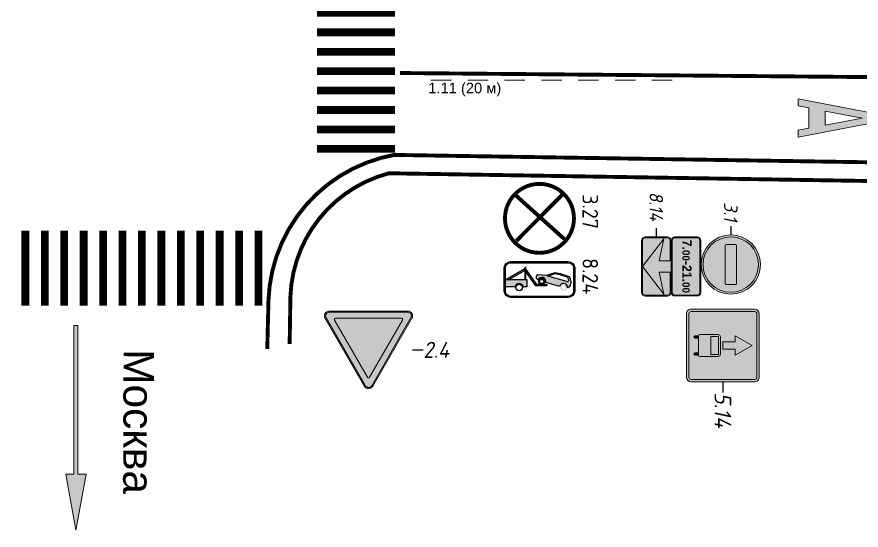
# Model space of a CAD drawing. Header units: millimetres. Extents: x 1734 to 2050, y 1482 to 1843.
# Drawn here: x 1839.92 to 1870.88, y 1804.98 to 1823.8 of the extents above; entities that cross this region are included whole.
import ezdxf
from ezdxf.enums import TextEntityAlignment as Align

# ---------------------------------------------------------------- set-up
doc = ezdxf.new("R2010")
doc.units = ezdxf.units.MM
doc.linetypes.add('1.3', pattern=[17.848385, 5.910826, -0.0001, 11.937459])
doc.linetypes.add('JIS_02_0.7', pattern=[1.35, 0.75, -0.6])
for name, color, linetype, lineweight in [('знаки', 7, 'Continuous', 0), ('Описание', 7, 'Continuous', 15), ('разметка', 251, 'Continuous', 15)]:
    doc.layers.add(name, color=color, linetype=linetype, lineweight=lineweight)
doc.layers.add('КПЧ', color=9, linetype='Continuous')
doc.layers.add('Разметки', color=7, linetype='Continuous')
doc.styles.add('ROMAND', font='ROMAND.SHX', dxfattribs={"height": 2})
doc.styles.add('SASH', font='simplex8.shx', dxfattribs={"width": 0.9, "oblique": 12})
doc.styles.get("Standard").update_dxf_attribs({"font": 'arial.ttf'})
doc.styles.add('Знаки', font='arialbd.ttf')

# ---------------------------------------------------------------- blocks, each defined once
blk = doc.blocks.new('1-23-1')
at = {"layer": 'разметка'}
h = blk.add_hatch(color=0, dxfattribs=at)
h.paths.add_polyline_path([(-0.4499999999999886, 0), (-0.6999999999999886, 0), (-0.125, 3), (0.125, 3), (0.6999999999999886, 0), (0.4499999999999886, 0), (0.3733333333333348, 0.3999999999999773), (-0.3733333333333348, 0.3999999999999773)])
h.paths.add_polyline_path([(0.2583333333333258, 1), (0, 2.347826086956502), (-0.2583333333333258, 1)], flags=16)
at = {"layer": 'разметка', "color": 0, "lineweight": 0, "flags": 128}
for points in [[(-0.4499999999999886, 0), (-0.6999999999999886, 0), (-0.125, 3), (0.125, 3), (0.6999999999999886, 0), (0.4499999999999886, 0), (0.3733333333333348, 0.3999999999999773), (-0.3733333333333348, 0.3999999999999773)], [(0.2583333333333258, 1), (0, 2.347826086956502), (-0.2583333333333258, 1)]]:
    blk.add_lwpolyline(points, close=True, dxfattribs=at)
blk = doc.blocks.new('1-18-')
at = {"layer": 'разметка'}
blk.add_hatch(color=0, dxfattribs=at).paths.add_polyline_path([(-0.07499999999998863, 5.449999999999989), (-0.07499999999998863, 0), (0.07499999999998863, 0), (0.07499999999998863, 5.449999999999989), (0.375, 5.449999999999989), (0, 7.5), (-0.375, 5.449999999999989)])
at = {"layer": 'разметка', "color": 0, "lineweight": 0, "flags": 128}
blk.add_lwpolyline([(-0.07499999999998863, 5.449999999999989), (-0.07499999999998863, 0), (0.07499999999998863, 0), (0.07499999999998863, 5.449999999999989), (0.375, 5.449999999999989), (0, 7.5), (-0.375, 5.449999999999989)], close=True, dxfattribs=at)
blk = doc.blocks.new('tr')
at = {"layer": 'знаки', "true_color": 0xffffff}
h = blk.add_hatch(color=7, dxfattribs=at)
edge = h.paths.add_edge_path()
edge.add_arc((0, 3.621229744349193), 0.24, 29.99999999999783, 150.0000000000022)
edge.add_line((-0.2078460969082698, 3.741229744349198), (-2.159999999999854, 0.3600000000005821))
edge.add_arc((-1.952153903091926, 0.2399999999999523), 0.2399999999999387, 149.9999999999866, 269.9999999999933)
edge.add_line((-1.952153903092039, 0), (1.952153903091812, 0))
edge.add_arc((1.952153903091926, 0.2400000000000091), 0.2399999999999716, 269.9999999999931, 389.9999999999998)
edge.add_line((2.160000000000196, 0.3599999999999), (0.2078460969082696, 3.741229744349142))
edge = h.paths.add_edge_path(flags=16)
edge.add_arc((-2.273736754432321e-13, 3.621229744349193), 0.1800000000000062, 30.00000000000125, 149.9999999999988)
edge.add_line((-0.1558845726813161, 3.711229744349225), (-2.108038475772787, 0.3300000000005521))
edge.add_arc((-1.952153903091585, 0.2400000000002365), 0.1800000000001635, 149.9999999999088, 269.9999999998931)
edge.add_line((-1.952153903092039, 0.06000000000005912), (1.952153903091812, 0.05999999999994543))
edge.add_arc((1.952153903092039, 0.2399999999999523), 0.1800000000000091, 269.9999999999864, 390.0000000000301)
edge.add_line((2.108038475773128, 0.3300000000000409), (0.1558845726810885, 3.711229744349225))
at = {"layer": 'знаки'}
h = blk.add_hatch(color=1, dxfattribs=at)
edge = h.paths.add_edge_path()
edge.add_arc((-2.273736754432321e-13, 3.621229744349193), 0.1800000000000062, 30.00000000000125, 149.9999999999988)
edge.add_line((-0.1558845726813161, 3.711229744349225), (-2.108038475772787, 0.3300000000005521))
edge.add_arc((-1.952153903091585, 0.2400000000002365), 0.1800000000001635, 149.9999999999088, 269.9999999998931)
edge.add_line((-1.952153903092039, 0.06000000000005912), (1.952153903091812, 0.05999999999994543))
edge.add_arc((1.952153903092039, 0.2399999999999523), 0.1800000000000091, 269.9999999999864, 390.0000000000301)
edge.add_line((2.108038475773128, 0.3300000000000409), (0.1558845726810885, 3.711229744349225))
edge = h.paths.add_edge_path(flags=16)
edge.add_line((-0.05196152422718114, 3.291229744349152), (-1.692346281956588, 0.4499999999999318))
edge.add_arc((-1.640384757729407, 0.4199999999999591), 0.05999999999998847, 150.0000000000085, 270.0000000000064)
edge.add_line((-1.640384757729407, 0.3599999999999), (1.640384757729521, 0.3599999999999))
edge.add_arc((1.640384757729521, 0.4199999999999591), 0.05999999999998751, 269.9999999999919, 389.9999999999932)
edge.add_line((1.692346281956588, 0.4499999999999318), (0.05196152422706746, 3.291229744349152))
edge.add_arc((0, 3.26122974434918), 0.06000000000000022, 29.9999999999982, 150.0000000000018)
at = {"layer": 'знаки', "true_color": 0xffffff}
h = blk.add_hatch(color=7, dxfattribs=at)
edge = h.paths.add_edge_path()
edge.add_line((-0.05196152422718114, 3.291229744349152), (-1.692346281956588, 0.4499999999999318))
edge.add_arc((-1.640384757729407, 0.4199999999999591), 0.05999999999998847, 150.0000000000085, 270.0000000000064)
edge.add_line((-1.640384757729407, 0.3599999999999), (1.640384757729521, 0.3599999999999))
edge.add_arc((1.640384757729521, 0.4199999999999591), 0.05999999999998751, 269.9999999999919, 389.9999999999932)
edge.add_line((1.692346281956588, 0.4499999999999318), (0.05196152422706746, 3.291229744349152))
edge.add_arc((0, 3.26122974434918), 0.06000000000000022, 29.9999999999982, 150.0000000000018)
at = {"layer": 'Defpoints'}
blk.add_lwpolyline([(2.192115777974209, 1.930614872174544), (2.718782444640738, 1.930614872174544)], dxfattribs=at)
at = {"layer": 'знаки'}
blk.add_lwpolyline([(0.2078460969082698, 3.741229744349198, 0.5773502691896512), (-0.2078460969082698, 3.741229744349198), (-2.159999999999854, 0.3600000000005821), (-2.160000000000082, 0.3599999999999, 0.5773502691896649), (-1.952153903092039, 0), (1.952153903091926, 0, 0.5773502691896649), (2.160000000000196, 0.3599999999999), (0.2078460969082698, 3.741229744349198)], format="xyb", dxfattribs=at)
at = {"layer": 'знаки', "color": 7, "true_color": 0xffffff}
blk.add_lwpolyline([(0.1558845726810887, 3.711229744349225, 0.5773502691896113), (-0.1558845726813161, 3.711229744349225), (-2.108038475772787, 0.3300000000005525, 0.5773502691895339), (-1.952153903092039, 0.06000000000005912), (1.952153903091926, 0.05999999999994543, 0.5773502691898801), (2.108038475773128, 0.3300000000000409)], format="xyb", close=True, dxfattribs=at)
at = {"layer": 'знаки', "color": 1}
blk.add_lwpolyline([(-0.05196152422718114, 3.291229744349152), (-1.692346281956475, 0.4499999999999318, 0.5773502691896129), (-1.640384757729407, 0.3599999999999), (1.640384757729521, 0.3599999999999, 0.5773502691896317), (1.692346281956588, 0.4499999999999318), (0.05196152422706746, 3.291229744349152, 0.5773502691896462)], format="xyb", close=True, dxfattribs=at)
blk = doc.blocks.new('*U15')
at = {"layer": 'знаки', "xscale": -1, "rotation": 180}
blk.add_blockref('tr', (0, 3.861229744349316), dxfattribs=at)
at = {"layer": 'знаки', "color": 0, "lineweight": 30, "style": 'SASH', "oblique": 12, "width": 0.9}
blk.add_text('2.4', height=0.8, dxfattribs=at).set_placement((2.718782444640851, 1.930614872174772), align=Align.MIDDLE_LEFT)
blk = doc.blocks.new('*U44')
at = {"color": 0, "linetype": 'ByBlock', "lineweight": 15, "const_width": 0.3999999999999999}
for points in [[(-13.12797234806729, 1.377077350180702), (-12.72577517414911, 5.211308867368707)], [(-12.13342898836522, 1.272753308500346), (-11.73123181444705, 5.10698482568835)], [(-11.13888562866315, 1.16842926681999), (-10.73668845474498, 5.002660784007995)], [(-10.14434226896109, 1.064105225139634), (-9.742145095042913, 4.898336742327638)], [(-9.149798909259019, 0.9597811834592775), (-8.747601735340846, 4.794012700647282)], [(-8.155255549556951, 0.8554571417789212), (-7.753058375638778, 4.689688658966926)], [(-7.160712189854884, 0.751133100098565), (-6.758515015936711, 4.58536461728657)], [(-6.166168830152817, 0.6468090584182087), (-5.763971656234643, 4.481040575606213)], [(-5.17162547045075, 0.5424850167378525), (-4.769428296532577, 4.376716533925857)], [(-4.177082110748683, 0.4381609750574962), (-3.774884936830509, 4.272392492245501)], [(-3.182538751046615, 0.33383693337714), (-2.780341577128441, 4.168068450565144)], [(-2.187995391344548, 0.2295128916967837), (-1.785798217426374, 4.063744408884788)], [(-1.193452031642481, 0.1251888500164275), (-0.7912548577243073, 3.959420367204432)], [(-0.1989086719404135, 0.02086480833607124), (0.2032885019777599, 3.855096325524076)]]:
    blk.add_lwpolyline(points, dxfattribs=at)
blk = doc.blocks.new('*U45')
at = {"color": 0, "linetype": 'ByBlock', "lineweight": 15, "const_width": 0.3999999999999999}
for points in [[(1.794373516902344, 17.10614578687553), (5.772546955710607, 16.68884962015406)], [(1.690049475221975, 16.11160242717347), (5.668222914030238, 15.69430626045199)], [(1.585725433541606, 15.1170590674714), (5.563898872349869, 14.69976290074992)], [(1.481401391861237, 14.12251570776933), (5.4595748306695, 13.70521954104786)], [(1.377077350180868, 13.12797234806727), (5.355250788989132, 12.71067618134579)], [(1.2727533085005, 12.1334289883652), (5.250926747308763, 11.71613282164373)], [(1.168429266820131, 11.13888562866314), (5.146602705628395, 10.72158946194166)], [(1.064105225139762, 10.14434226896107), (5.042278663948025, 9.727046102239596)], [(0.959781183459393, 9.149798909259006), (4.937954622267656, 8.73250274253753)], [(0.8554571417790242, 8.155255549556939), (4.833630580587288, 7.737959382835464)], [(0.7511331000986554, 7.160712189854873), (4.729306538906918, 6.743416023133398)], [(0.6468090584182866, 6.166168830152808), (4.62498249722655, 5.748872663431333)], [(0.5424850167379178, 5.171625470450742), (4.520658455546181, 4.754329303729267)], [(0.438160975057549, 4.177082110748676), (4.416334413865813, 3.759785944027201)], [(0.3338369333771802, 3.182538751046611), (4.312010372185443, 2.765242584325136)], [(0.2295128916968114, 2.187995391344545), (4.207686330505075, 1.77069922462307)], [(0.1251888500164426, 1.193452031642479), (4.103362288824706, 0.7761558649210039)], [(0.02086480833607376, 0.1989086719404132), (3.999038247144337, -0.218387494781062)]]:
    blk.add_lwpolyline(points, dxfattribs=at)
blk = doc.blocks.new('*U49')
at = {"layer": 'знаки', "true_color": 0xffffff}
h = blk.add_hatch(color=7, dxfattribs=at)
edge = h.paths.add_edge_path()
edge.add_arc((0, 1.750000000000057), 1.75, 0, 360)
edge = h.paths.add_edge_path(flags=17)
edge.add_arc((0, 1.750000000000057), 1.637096774193548, 0, 360)
at = {"layer": 'знаки'}
h = blk.add_hatch(color=1, dxfattribs=at)
edge = h.paths.add_edge_path()
edge.add_arc((0, 1.750000000000057), 1.637096774193548, 0, 360)
edge = h.paths.add_edge_path(flags=16)
edge.add_arc((1.129032258064488, 1.467741935483868), 0.05645161290319911, 270.000000000025, 359.999999999975, ccw=False)
edge.add_line((1.129032258064512, 1.411290322580669), (-1.129032258064626, 1.411290322580669))
edge.add_arc((-1.129032258064626, 1.467741935483843), 0.05645161290317446, 180, 270, ccw=False)
edge.add_line((-1.185483870967801, 1.467741935483843), (-1.185483870967801, 2.032258064516213))
edge.add_arc((-1.129032258064602, 2.032258064516189), 0.05645161290319911, 90.00000000002512, 179.9999999999752, ccw=False)
edge.add_line((-1.129032258064626, 2.088709677419388), (1.129032258064512, 2.088709677419502))
edge.add_arc((1.129032258064539, 2.032258064516354), 0.05645161290314782, -2.7000623958883807e-11, 90.000000000027, ccw=False)
edge.add_line((1.185483870967687, 2.032258064516327), (1.185483870967687, 1.467741935483843))
at = {"layer": 'знаки', "true_color": 0xffffff}
h = blk.add_hatch(color=7, dxfattribs=at)
edge = h.paths.add_edge_path()
edge.add_arc((1.129032258064488, 1.467741935483868), 0.05645161290319911, 270.000000000025, 359.999999999975, ccw=False)
edge.add_line((1.129032258064512, 1.411290322580669), (-1.129032258064626, 1.411290322580669))
edge.add_arc((-1.129032258064626, 1.467741935483843), 0.05645161290317446, 180, 270, ccw=False)
edge.add_line((-1.185483870967801, 1.467741935483843), (-1.185483870967801, 2.032258064516213))
edge.add_arc((-1.129032258064602, 2.032258064516189), 0.05645161290319911, 90.00000000002512, 179.9999999999752, ccw=False)
edge.add_line((-1.129032258064626, 2.088709677419388), (1.129032258064512, 2.088709677419502))
edge.add_arc((1.129032258064539, 2.032258064516354), 0.05645161290314782, -2.7000623958883807e-11, 90.000000000027, ccw=False)
edge.add_line((1.185483870967687, 2.032258064516327), (1.185483870967687, 1.467741935483843))
at = {"layer": 'Defpoints'}
blk.add_lwpolyline([(-2.265912170991982, 1.750000000000057), (-1.765912170991982, 1.750000000000057)], dxfattribs=at)
at = {"layer": 'знаки', "color": 7, "true_color": 0xffffff}
blk.add_lwpolyline([(1.185483870967687, 1.467741935483843, -0.4142135623728397), (1.129032258064512, 1.411290322580669), (-1.129032258064626, 1.411290322580669, -0.414213562373095), (-1.185483870967801, 1.467741935483843), (-1.185483870967801, 2.032258064516213, -0.4142135623728397), (-1.129032258064626, 2.088709677419388), (1.129032258064512, 2.088709677419502, -0.4142135623733726), (1.185483870967687, 2.032258064516327), (1.185483870967687, 1.467741935483843)], format="xyb", dxfattribs=at)
at = {"layer": 'знаки'}
blk.add_circle((0, 1.750000000000057), 1.75, dxfattribs=at)
at = {"layer": 'знаки', "color": 7, "true_color": 0xffffff}
blk.add_circle((0, 1.750000000000057), 1.637096774193548, dxfattribs=at)
at = {"layer": 'знаки', "color": 0, "lineweight": 30, "style": 'SASH', "oblique": 12, "width": 0.9}
blk.add_text('3.1', height=0.8, dxfattribs=at).set_placement((-3.67650299850667, 1.750000000000058), align=Align.MIDDLE_LEFT)
blk = doc.blocks.new('*U50')
at = {"layer": 'знаки'}
h = blk.add_hatch(color=256, dxfattribs=at)
edge = h.paths.add_edge_path()
edge.add_arc((-1.531250000000058, 1.531249999999958), 0.2187499999999989, 89.99999999999972, 180.000000000004)
edge.add_line((-1.750000000000057, 1.531249999999943), (-1.750000000000057, 0.2187499999999574))
edge.add_arc((-1.531250000000053, 0.2187499999999538), 0.2187500000000036, 179.9999999999991, 269.9999999999991)
edge.add_line((-1.531250000000057, -4.973799150320701e-14), (1.531249999999943, 0))
edge.add_arc((1.531249999999942, 0.2187500000000016), 0.2187500000000016, 270.0000000000004, 359.9999999999996)
edge.add_line((1.749999999999943, 0.21875), (1.75, 1.53125))
edge.add_arc((1.531249999999995, 1.531250000000009), 0.2187500000000053, 359.9999999999977, 449.9999999999986)
edge.add_line((1.53125, 1.750000000000014), (-1.531250000000057, 1.749999999999957))
edge = h.paths.add_edge_path(flags=16)
edge.add_line((0.3281249999999432, 1.039062499999929), (1.640624999999943, 1.312499999999943))
edge.add_line((1.640624999999943, 1.312499999999943), (0, 0.0546875))
edge.add_line((0, 0.0546875), (-1.640625000000057, 1.312499999999943))
edge.add_line((-1.640625000000057, 1.312499999999943), (-0.3281250000000568, 1.039062499999929))
edge.add_line((-0.3281250000000568, 1.039062499999929), (-0.3281250000000568, 1.695312499999957))
edge.add_line((-0.3281250000000568, 1.695312499999957), (-1.531250000000057, 1.695312499999957))
edge.add_arc((-1.53125000000005, 1.53124999999995), 0.1640625000000071, 90.00000000000249, 180.0000000000025)
edge.add_line((-1.695312500000057, 1.531249999999943), (-1.6953125, 0.2187499999999574))
edge.add_arc((-1.531250000000023, 0.2187499999999275), 0.1640624999999771, 179.9999999999896, 269.9999999999882)
edge.add_line((-1.531250000000057, 0.05468749999995026), (1.531249999999943, 0.0546875))
edge.add_arc((1.531249999999941, 0.2187500000000021), 0.1640625000000021, 270.0000000000007, 359.9999999999993)
edge.add_line((1.695312499999943, 0.21875), (1.695312499999943, 1.53125))
edge.add_arc((1.531249999999962, 1.531250000000034), 0.1640624999999807, 359.9999999999883, 449.9999999999869)
edge.add_line((1.53125, 1.695312500000014), (0.3281249999999432, 1.695312499999957))
edge.add_line((0.3281249999999432, 1.695312499999957), (0.3281249999999432, 1.039062499999929))
at = {"layer": 'знаки', "true_color": 0xffffff}
h = blk.add_hatch(color=7, dxfattribs=at)
edge = h.paths.add_edge_path()
edge.add_line((0.3281249999999432, 1.039062499999929), (1.640624999999943, 1.312499999999943))
edge.add_line((1.640624999999943, 1.312499999999943), (0, 0.0546875))
edge.add_line((0, 0.0546875), (-1.640625000000057, 1.312499999999943))
edge.add_line((-1.640625000000057, 1.312499999999943), (-0.3281250000000568, 1.039062499999929))
edge.add_line((-0.3281250000000568, 1.039062499999929), (-0.3281250000000568, 1.695312499999957))
edge.add_line((-0.3281250000000568, 1.695312499999957), (-1.531250000000057, 1.695312499999957))
edge.add_arc((-1.53125000000005, 1.53124999999995), 0.1640625000000071, 90.00000000000249, 180.0000000000025)
edge.add_line((-1.695312500000057, 1.531249999999943), (-1.6953125, 0.2187499999999574))
edge.add_arc((-1.531250000000023, 0.2187499999999275), 0.1640624999999771, 179.9999999999896, 269.9999999999882)
edge.add_line((-1.531250000000057, 0.05468749999995026), (1.531249999999943, 0.0546875))
edge.add_arc((1.531249999999941, 0.2187500000000021), 0.1640625000000021, 270.0000000000007, 359.9999999999993)
edge.add_line((1.695312499999943, 0.21875), (1.695312499999943, 1.53125))
edge.add_arc((1.531249999999962, 1.531250000000034), 0.1640624999999807, 359.9999999999883, 449.9999999999869)
edge.add_line((1.53125, 1.695312500000014), (0.3281249999999432, 1.695312499999957))
edge.add_line((0.3281249999999432, 1.695312499999957), (0.3281249999999432, 1.039062499999929))
at = {"layer": 'Defpoints'}
blk.add_lwpolyline([(-2.264221629327103, 0.8750000000000289), (-1.764221629327103, 0.8750000000000289)], dxfattribs=at)
at = {"layer": 'знаки'}
blk.add_lwpolyline([(-1.531250000000057, 1.749999999999957, 0.4142135623731172), (-1.750000000000057, 1.531249999999943), (-1.750000000000057, 0.2187499999999574, 0.414213562373095), (-1.531250000000057, -4.973799150320701e-14), (1.531249999999943, 0, 0.4142135623730909), (1.749999999999943, 0.21875), (1.75, 1.53125, 0.4142135623731), (1.53125, 1.750000000000014), (-1.531250000000057, 1.749999999999957)], format="xyb", dxfattribs=at)
blk.add_lwpolyline([(0.3281249999999432, 1.039062499999929), (1.640624999999943, 1.312499999999943), (0, 0.0546875), (-1.640625000000057, 1.312499999999943), (-0.3281250000000568, 1.039062499999929), (-0.3281250000000568, 1.695312499999957), (-1.531250000000057, 1.695312499999957, 0.4142135623730951), (-1.695312500000057, 1.531249999999943), (-1.6953125, 0.2187499999999574, 0.4142135623730876), (-1.531250000000057, 0.05468749999995026), (1.531249999999943, 0.0546875, 0.4142135623730876), (1.695312499999943, 0.21875), (1.695312499999943, 1.53125, 0.4142135623730876), (1.53125, 1.695312500000014), (0.3281249999999432, 1.695312499999957)], format="xyb", close=True, dxfattribs=at)
at = {"layer": 'знаки', "color": 0, "lineweight": 30, "style": 'SASH', "oblique": 12, "width": 0.9}
blk.add_text('8.14', height=0.8, dxfattribs=at).set_placement((-4.41337941134276, 0.8750000000000284), align=Align.MIDDLE_LEFT)
blk = doc.blocks.new('*U53')
at = {"layer": 'знаки'}
h = blk.add_hatch(color=256, dxfattribs=at)
edge = h.paths.add_edge_path()
edge.add_arc((-1.531250000000008, 1.531249999999994), 0.2187499999999918, 89.99999999999785, 180.0000000000021)
edge.add_line((-1.75, 1.531249999999986), (-1.749999999999943, 0.2187499999999858))
edge.add_arc((-1.531249999999936, 0.2187499999999787), 0.2187500000000071, 179.9999999999982, 269.9999999999981)
edge.add_line((-1.531249999999943, -2.842170943040401e-14), (1.531249999999943, 2.842170943040401e-14))
edge.add_arc((1.53124999999997, 0.2187500000000584), 0.21875000000003, 269.999999999993, 359.9999999999922)
edge.add_line((1.75, 0.2187500000000284), (1.75, 1.531250000000028))
edge.add_arc((1.531249999999966, 1.531250000000009), 0.2187500000000338, 5.117966847428504e-12, 90.00000000000607)
edge.add_line((1.531249999999943, 1.750000000000043), (-1.53125, 1.749999999999986))
edge = h.paths.add_edge_path(flags=16)
edge.add_arc((-1.531249999999998, 1.531249999999984), 0.164062500000002, 90.00000000000071, 179.9999999999993)
edge.add_line((-1.6953125, 1.531249999999986), (-1.6953125, 0.2187499999999858))
edge.add_arc((-1.531249999999962, 0.2187500000000092), 0.1640625000000375, 180.0000000000082, 270.0000000000067)
edge.add_line((-1.531249999999943, 0.05468749999997158), (1.531249999999943, 0.05468750000002842))
edge.add_arc((1.531249999999941, 0.2187500000000305), 0.1640625000000021, 270.0000000000007, 359.9999999999993)
edge.add_line((1.695312499999943, 0.2187500000000284), (1.6953125, 1.531250000000028))
edge.add_arc((1.531249999999962, 1.531250000000005), 0.1640625000000375, 8.14221998454474e-12, 90.00000000000675)
edge.add_line((1.531249999999943, 1.695312500000043), (-1.53125, 1.695312499999986))
at = {"layer": 'знаки', "true_color": 0xffffff}
h = blk.add_hatch(color=7, dxfattribs=at)
edge = h.paths.add_edge_path()
edge.add_arc((-1.531249999999998, 1.531249999999984), 0.164062500000002, 90.00000000000071, 179.9999999999993)
edge.add_line((-1.6953125, 1.531249999999986), (-1.6953125, 0.2187499999999858))
edge.add_arc((-1.531249999999962, 0.2187500000000092), 0.1640625000000375, 180.0000000000082, 270.0000000000067)
edge.add_line((-1.531249999999943, 0.05468749999997158), (1.531249999999943, 0.05468750000002842))
edge.add_arc((1.531249999999941, 0.2187500000000305), 0.1640625000000021, 270.0000000000007, 359.9999999999993)
edge.add_line((1.695312499999943, 0.2187500000000284), (1.6953125, 1.531250000000028))
edge.add_arc((1.531249999999962, 1.531250000000005), 0.1640625000000375, 8.14221998454474e-12, 90.00000000000675)
edge.add_line((1.531249999999943, 1.695312500000043), (-1.53125, 1.695312499999986))
at = {"layer": 'знаки'}
blk.add_lwpolyline([(-1.53125, 1.749999999999986, 0.4142135623731172), (-1.75, 1.531249999999986), (-1.749999999999943, 0.2187499999999858, 0.414213562373095), (-1.531249999999943, -2.842170943040401e-14), (1.531249999999943, 2.842170943040401e-14, 0.4142135623730909), (1.75, 0.2187500000000284), (1.75, 1.531250000000028, 0.4142135623731), (1.531249999999943, 1.750000000000043), (-1.53125, 1.749999999999986)], format="xyb", dxfattribs=at)
blk.add_lwpolyline([(-1.53125, 1.695312499999986, 0.4142135623730876), (-1.6953125, 1.531249999999986), (-1.6953125, 0.2187499999999858, 0.4142135623730876), (-1.531249999999943, 0.05468749999997158), (1.531249999999943, 0.05468750000002842, 0.4142135623730876), (1.695312499999943, 0.2187500000000284), (1.6953125, 1.531250000000028, 0.4142135623730876), (1.531249999999943, 1.695312500000043)], format="xyb", close=True, dxfattribs=at)
at = {"layer": 'знаки', "style": 'Знаки', "width": 0.95}
for s, p in [('.', (-1.170649647529729, 0.659599716633096)), ('-', (-0.3231830274425533, 0.659973882771709)), ('.', (0.7256898716244109, 0.6597138831386076))]:
    blk.add_text(s, height=0.5468749999999998, dxfattribs=at).set_placement(p)
blk.add_attdef('CH1', text='', height=0.5468749999999998, dxfattribs=at).set_placement((-1.170273912427717, 0.6602963823165879), align=Align.RIGHT)
for tag, height, p in [('M1', 0.4374999999999998, (-0.6462148704077322, 0.8773319093540835)), ('CH2', 0.5468749999999998, (0.3219708666685506, 0.9311001668057912)), ('M2', 0.4374999999999998, (1.249941798429688, 0.8785094076923343))]:
    blk.add_attdef(tag, text='', height=height, dxfattribs=at).set_placement(p, align=Align.MIDDLE_CENTER)
blk = doc.blocks.new('5.14')
at = {"layer": 'знаки', "true_color": 0xffffff}
h = blk.add_hatch(color=7, dxfattribs=at)
edge = h.paths.add_edge_path()
edge.add_arc((-1.516666666666666, 3.266666666666666), 0.2333333333333343, 89.99999999999648, 179.9999999999965, ccw=False)
edge.add_line((-1.516666666666652, 3.5), (1.516666666666538, 3.5))
edge.add_arc((1.516666666666561, 3.266666666666675), 0.2333333333333254, 1.3073986337985843e-12, 90.00000000000568, ccw=False)
edge.add_line((1.749999999999886, 3.26666666666668), (1.749999999999886, 0.2333333333333201))
edge.add_arc((1.516666666666561, 0.2333333333333255), 0.2333333333333254, 269.9999999999943, 359.9999999999987, ccw=False)
edge.add_line((1.516666666666538, 0), (-1.516666666666652, 0))
edge.add_arc((-1.516666666666675, 0.2333333333333255), 0.2333333333333255, 180.0000000000013, 270.0000000000056, ccw=False)
edge.add_line((-1.75, 0.2333333333333201), (-1.75, 3.26666666666668))
edge = h.paths.add_edge_path(flags=16)
edge.add_arc((-1.516666666666704, 3.266666666666619), 0.1166666666667355, 89.9999999999742, 179.9999999999699, ccw=False)
edge.add_line((-1.516666666666652, 3.383333333333354), (1.516666666666538, 3.383333333333354))
edge.add_arc((1.51666666666659, 3.266666666666619), 0.1166666666667355, 3.012701199622825e-11, 90.0000000000258, ccw=False)
edge.add_line((1.633333333333326, 3.26666666666668), (1.633333333333326, 0.2333333333333201))
edge.add_arc((1.516666666666604, 0.2333333333333956), 0.1166666666667213, 269.99999999996726, 359.9999999999629, ccw=False)
edge.add_line((1.516666666666538, 0.1166666666666742), (-1.516666666666652, 0.1166666666666742))
edge.add_arc((-1.516666666666718, 0.2333333333333956), 0.1166666666667213, 180.0000000000371, 270.00000000003274, ccw=False)
edge.add_line((-1.633333333333439, 0.2333333333333201), (-1.633333333333439, 3.26666666666668))
at = {"layer": 'знаки'}
h = blk.add_hatch(color=5, dxfattribs=at)
edge = h.paths.add_edge_path()
edge.add_arc((-1.516666666666704, 3.266666666666619), 0.1166666666667355, 89.9999999999742, 179.9999999999699, ccw=False)
edge.add_line((-1.516666666666652, 3.383333333333354), (1.516666666666538, 3.383333333333354))
edge.add_arc((1.51666666666659, 3.266666666666619), 0.1166666666667355, 3.012701199622825e-11, 90.0000000000258, ccw=False)
edge.add_line((1.633333333333326, 3.26666666666668), (1.633333333333326, 0.2333333333333201))
edge.add_arc((1.516666666666604, 0.2333333333333956), 0.1166666666667213, 269.99999999996726, 359.9999999999629, ccw=False)
edge.add_line((1.516666666666538, 0.1166666666666742), (-1.516666666666652, 0.1166666666666742))
edge.add_arc((-1.516666666666718, 0.2333333333333956), 0.1166666666667213, 180.0000000000371, 270.00000000003274, ccw=False)
edge.add_line((-1.633333333333439, 0.2333333333333201), (-1.633333333333439, 3.26666666666668))
h.paths.add_polyline_path([(0, 1.749999999999943), (0.1750000000000682, 1.749999999999943), (0.1750000000000682, 2.333333333333314), (0.4666666666665833, 2.333333333333314), (0, 3.150000000000006), (-0.466666666666697, 2.333333333333314), (-0.1750000000000682, 2.333333333333314), (-0.1750000000000682, 1.749999999999943)], flags=16)
edge = h.paths.add_edge_path(flags=16)
edge.add_arc((0.4666666666665579, 0.6416666666666485), 0.0583333333333057, 270.000000000025, 359.999999999975, ccw=False)
edge.add_line((0.4666666666665833, 0.5833333333333428), (-0.466666666666697, 0.5833333333333428))
edge.add_arc((-0.4666666666666716, 0.6416666666666485), 0.0583333333333057, 180.000000000025, 269.999999999975, ccw=False)
edge.add_line((-0.5249999999999773, 0.6416666666666231), (-0.5249999999999773, 1.516666666666595))
edge.add_arc((-0.4083333333333643, 1.516666666666656), 0.116666666666613, 90.0000000000258, 180.0000000000301, ccw=False)
edge.add_line((-0.4083333333334167, 1.633333333333269), (0.4083333333331893, 1.633333333333269))
edge.add_arc((0.4083333333331938, 1.516666666666599), 0.1166666666666698, -2.2168933355715126e-12, 90.00000000000222, ccw=False)
edge.add_line((0.5249999999998636, 1.516666666666595), (0.5249999999998636, 0.6416666666666231))
edge = h.paths.add_edge_path(flags=0)
edge.add_arc((0.4083333333331901, 1.516666666666539), 0.02916666666680989, 1.099199697908394e-10, 90.00000000000152)
edge.add_line((0.4083333333331893, 1.545833333333348), (-0.408333333333303, 1.545833333333235))
edge.add_arc((-0.4083333333332486, 1.516666666666597), 0.0291666666666377, 90.00000000010698, 179.9999999997815)
edge.add_line((-0.4374999999998863, 1.516666666666708), (-0.4375, 1.19583333333324))
edge.add_arc((-0.4083333333333049, 1.195833333333295), 0.0291666666666951, 180.0000000001077, 270.0000000000037)
edge.add_line((-0.408333333333303, 1.1666666666666), (0.408333333333303, 1.1666666666666))
edge.add_arc((0.4083333333333049, 1.195833333333295), 0.02916666666669498, 269.9999999999963, 359.9999999998922)
edge.add_line((0.4375, 1.19583333333324), (0.4375, 1.516666666666595))
edge = h.paths.add_edge_path(flags=16)
edge.add_line((-0.3500000000000227, 0.4083333333332746), (-0.3500000000000227, 0.5249999999998352))
edge.add_line((-0.3500000000000227, 0.5249999999998352), (-0.466666666666697, 0.5249999999998352))
edge.add_line((-0.466666666666697, 0.5249999999998352), (-0.466666666666697, 0.4083333333332746))
edge.add_arc((-0.4083333333333599, 0.4083333333332746), 0.05833333333333712, 180, 360)
edge = h.paths.add_edge_path(flags=16)
edge.add_line((0.4666666666665833, 0.4083333333332746), (0.4666666666665833, 0.5249999999998352))
edge.add_line((0.4666666666665833, 0.5249999999998352), (0.3499999999999091, 0.5249999999998352))
edge.add_line((0.3499999999999091, 0.5249999999998352), (0.3499999999999091, 0.4083333333332746))
edge.add_arc((0.4083333333332462, 0.4083333333332746), 0.05833333333333712, 180, 360)
at = {"layer": 'знаки', "true_color": 0xffffff}
blk.add_hatch(color=7, dxfattribs=at).paths.add_polyline_path([(0, 1.749999999999943), (0.1750000000000682, 1.749999999999943), (0.1750000000000682, 2.333333333333314), (0.4666666666665833, 2.333333333333314), (0, 3.150000000000006), (-0.466666666666697, 2.333333333333314), (-0.1750000000000682, 2.333333333333314), (-0.1750000000000682, 1.749999999999943)])
h = blk.add_hatch(color=7, dxfattribs=at)
edge = h.paths.add_edge_path()
edge.add_arc((0.4666666666665579, 0.6416666666666485), 0.0583333333333057, 270.000000000025, 359.999999999975, ccw=False)
edge.add_line((0.4666666666665833, 0.5833333333333428), (-0.466666666666697, 0.5833333333333428))
edge.add_arc((-0.4666666666666716, 0.6416666666666485), 0.0583333333333057, 180.000000000025, 269.999999999975, ccw=False)
edge.add_line((-0.5249999999999773, 0.6416666666666231), (-0.5249999999999773, 1.516666666666595))
edge.add_arc((-0.4083333333333643, 1.516666666666656), 0.116666666666613, 90.0000000000258, 180.0000000000301, ccw=False)
edge.add_line((-0.4083333333334167, 1.633333333333269), (0.4083333333331893, 1.633333333333269))
edge.add_arc((0.4083333333331938, 1.516666666666599), 0.1166666666666698, -2.2168933355715126e-12, 90.00000000000222, ccw=False)
edge.add_line((0.5249999999998636, 1.516666666666595), (0.5249999999998636, 0.6416666666666231))
edge = h.paths.add_edge_path(flags=16)
edge.add_arc((0.4083333333331901, 1.516666666666539), 0.02916666666680989, 1.099199697908394e-10, 90.00000000000152)
edge.add_line((0.4083333333331893, 1.545833333333348), (-0.408333333333303, 1.545833333333235))
edge.add_arc((-0.4083333333332486, 1.516666666666597), 0.0291666666666377, 90.00000000010698, 179.9999999997815)
edge.add_line((-0.4374999999998863, 1.516666666666708), (-0.4375, 1.19583333333324))
edge.add_arc((-0.4083333333333049, 1.195833333333295), 0.0291666666666951, 180.0000000001077, 270.0000000000037)
edge.add_line((-0.408333333333303, 1.1666666666666), (0.408333333333303, 1.1666666666666))
edge.add_arc((0.4083333333333049, 1.195833333333295), 0.02916666666669498, 269.9999999999963, 359.9999999998922)
edge.add_line((0.4375, 1.19583333333324), (0.4375, 1.516666666666595))
h = blk.add_hatch(color=7, dxfattribs=at)
edge = h.paths.add_edge_path()
edge.add_line((-0.3500000000000227, 0.4083333333332746), (-0.3500000000000227, 0.5249999999998352))
edge.add_line((-0.3500000000000227, 0.5249999999998352), (-0.466666666666697, 0.5249999999998352))
edge.add_line((-0.466666666666697, 0.5249999999998352), (-0.466666666666697, 0.4083333333332746))
edge.add_arc((-0.4083333333333599, 0.4083333333332746), 0.05833333333333712, 180, 360)
h = blk.add_hatch(color=7, dxfattribs=at)
edge = h.paths.add_edge_path()
edge.add_line((0.4666666666665833, 0.4083333333332746), (0.4666666666665833, 0.5249999999998352))
edge.add_line((0.4666666666665833, 0.5249999999998352), (0.3499999999999091, 0.5249999999998352))
edge.add_line((0.3499999999999091, 0.5249999999998352), (0.3499999999999091, 0.4083333333332746))
edge.add_arc((0.4083333333332462, 0.4083333333332746), 0.05833333333333712, 180, 360)
at = {"layer": 'Defpoints'}
blk.add_lwpolyline([(1.749999999999886, 1.750000000000057), (2.249999999999886, 1.750000000000057)], dxfattribs=at)
at = {"layer": 'знаки'}
blk.add_lwpolyline([(-1.75, 3.26666666666668, -0.4142135623730951), (-1.516666666666652, 3.5), (1.516666666666538, 3.5, -0.4142135623731172), (1.749999999999886, 3.26666666666668), (1.749999999999886, 0.2333333333333201, -0.4142135623731172), (1.516666666666538, 0), (-1.516666666666652, 0, -0.4142135623731172), (-1.75, 0.2333333333333201), (-1.75, 3.26666666666668)], format="xyb", dxfattribs=at)
at = {"layer": 'знаки', "color": 7, "true_color": 0xffffff}
for points in [[(-1.633333333333439, 3.26666666666668, -0.4142135623730728), (-1.516666666666652, 3.383333333333354), (1.516666666666538, 3.383333333333354, -0.4142135623730728), (1.633333333333326, 3.26666666666668), (1.633333333333326, 0.2333333333333201, -0.4142135623730728), (1.516666666666538, 0.1166666666666742), (-1.516666666666652, 0.1166666666666742, -0.4142135623730728), (-1.633333333333439, 0.2333333333333201)], [(0.4375, 1.516666666666595, 0.41421356237254), (0.4083333333331893, 1.545833333333348), (-0.408333333333303, 1.545833333333235, 0.4142135623714301), (-0.4374999999998863, 1.516666666666708), (-0.4375, 1.19583333333324, 0.4142135623725623), (-0.408333333333303, 1.1666666666666), (0.408333333333303, 1.1666666666666, 0.4142135623725623), (0.4375, 1.19583333333324), (0.4375, 1.516666666666595)], [(-0.3500000000000227, 0.4083333333332746), (-0.3500000000000227, 0.5249999999998352), (-0.466666666666697, 0.5249999999998352), (-0.466666666666697, 0.4083333333332746, 0.9999999999999999)], [(0.4666666666665833, 0.4083333333332746), (0.4666666666665833, 0.5249999999998352), (0.3499999999999091, 0.5249999999998352), (0.3499999999999091, 0.4083333333332746, 0.9999999999999999)]]:
    blk.add_lwpolyline(points, format="xyb", close=True, dxfattribs=at)
blk.add_lwpolyline([(0, 1.749999999999943), (0.1750000000000682, 1.749999999999943), (0.1750000000000682, 2.333333333333314), (0.4666666666665833, 2.333333333333314), (0, 3.150000000000006), (-0.466666666666697, 2.333333333333314), (-0.1750000000000682, 2.333333333333314), (-0.1750000000000682, 1.749999999999943)], close=True, dxfattribs=at)
blk.add_lwpolyline([(0.5249999999998636, 0.6416666666666231, -0.4142135623728397), (0.4666666666665833, 0.5833333333333428), (-0.466666666666697, 0.5833333333333428, -0.4142135623728397), (-0.5249999999999773, 0.6416666666666231), (-0.5249999999999773, 1.516666666666595, -0.4142135623731172), (-0.4083333333334167, 1.633333333333269), (0.4083333333331893, 1.633333333333269, -0.4142135623731172), (0.5249999999998636, 1.516666666666595), (0.5249999999998636, 0.6416666666666231)], format="xyb", dxfattribs=at)
at = {"layer": 'знаки', "color": 0, "lineweight": 30, "style": 'SASH', "oblique": 12, "width": 0.9}
blk.add_text('5.14', height=0.8, dxfattribs=at).set_placement((2.249999999999886, 1.750000000000057), align=Align.MIDDLE_LEFT)

msp = doc.modelspace()

# ---------------------------------------------------------------- hatches: boundary and pattern name
at = {"lineweight": 5}
h = msp.add_hatch(color=7, dxfattribs=at)
h.dxf.hatch_style = 1
h.paths.add_polyline_path([(1860.19870777068, 1814.229115113054), (1860.169116077193, 1814.273461189521, 0.05416512969881253), (1859.657716735473, 1814.428451806554), (1859.338968543574, 1814.330691852783), (1859.031721136147, 1814.349602078912), (1858.981250898994, 1814.293350259281), (1858.981250898994, 1814.201972322765), (1859.025845375427, 1814.157377846333, -0.896878247196106), (1859.318663579795, 1814.054679074814), (1859.8185432135, 1813.908948741058, -0.888680215592695), (1860.117658227465, 1813.872656411594), (1860.130743858829, 1813.867034515916, 0.2176691172977538), (1860.239322429125, 1814.055554635185, 0.06653175236752593)], flags=0)
h.paths.add_polyline_path([(1859.394793001311, 1814.288521766835), (1859.660725579127, 1814.387654918506, -0.035096309321531), (1860.112440059933, 1814.253346774465, -0.1662100052544287), (1860.150873779818, 1814.118602023912, -0.4179499336667029), (1860.094722890931, 1814.08979068882)], flags=0)
h.paths.add_polyline_path([(1859.28635069088, 1814.095020577575, 1), (1859.050461112416, 1814.095020577575, 0.3623223395688758), (1859.147248927849, 1813.978988876017), (1859.189562875446, 1813.978988876017, 0.3623223395688758)], flags=0)
h.paths.add_polyline_path([(1859.091918414716, 1814.095020577575, -1), (1859.244893388579, 1814.095020577575, -1)], flags=0)
h.paths.add_polyline_path([(1860.085288567914, 1813.870924069627, 1), (1859.84939898945, 1813.870924069627, 0.3348858084505233), (1859.934952270246, 1813.757514354487), (1859.99973528712, 1813.757514354487, 0.3348858084505233)], flags=0)
h.paths.add_polyline_path([(1859.890856291751, 1813.870924069627, -1), (1860.043831265614, 1813.870924069627, -1)], flags=0)
h.paths.add_polyline_path([(1860.335283725795, 1813.7420979458), (1860.335283725795, 1813.757514354487), (1859.99973528712, 1813.757514354487, -0.1400081166550272), (1859.934952270246, 1813.757514354487), (1858.356672288411, 1813.757514354487, -0.06455133495548672), (1858.326344685353, 1813.757514354487), (1857.836046407403, 1813.757514354487), (1857.836046407403, 1813.7420979458, 0.03105515838720347), (1857.837527563754, 1813.718273757393), (1860.333802569446, 1813.718273757393, 0.03105515838720137)], flags=0)
h.paths.add_polyline_path([(1858.459453276114, 1813.874480300087, 1), (1858.22356369765, 1813.874480300087, 0.3769374024296787), (1858.326344685353, 1813.757514354487), (1858.356672288411, 1813.757514354487, 0.3769374024296787)], flags=0)
h.paths.add_polyline_path([(1858.26502099995, 1813.874480300087, -1), (1858.417995973813, 1813.874480300087, -1)], flags=0)
h.paths.add_polyline_path([(1858.621558029265, 1814.16578369536), (1857.836046407403, 1814.16578369536), (1857.836046407403, 1813.892564260128), (1858.188071653175, 1813.892564260128, -0.8620242773561775), (1858.48832207984, 1813.892564260128), (1858.621558029265, 1813.892564260128)], flags=0)
h.paths.add_polyline_path([(1858.588257320959, 1814.606073194453), (1858.54474736013, 1814.606073194453), (1858.54474736013, 1814.16578369536), (1858.588257320959, 1814.16578369536)], flags=0)
h.paths.add_polyline_path([(1858.54474736013, 1814.500294703883), (1858.54474736013, 1814.554361143608), (1857.875625001761, 1814.16578369536), (1857.968525415028, 1814.16578369536)], flags=0)
h.paths.add_polyline_path([(1858.588257320959, 1814.536577643961), (1858.588257320959, 1814.464821598464), (1858.957190754184, 1813.938994780588), (1859.351486468589, 1813.938994780588), (1859.351486468589, 1813.978988876017), (1859.189562875446, 1813.978988876017, -0.09042350249594645), (1859.147248927849, 1813.978988876017), (1858.980731644158, 1813.978988876017)], flags=0)
h.paths.add_polyline_path([(1860.142938813181, 1814.823271659835), (1858.028391320018, 1814.823271659835, 0.4142135623730675), (1857.794589105103, 1814.58946944492), (1857.794589105103, 1813.7420979458, 0.4142135623731256), (1858.028391320018, 1813.508295730884), (1860.14293881318, 1813.508295730884, 0.4142135623730643), (1860.376741028096, 1813.742097945799), (1860.376741028096, 1814.58946944492, 0.4142135623731234)])
h.paths.add_polyline_path([(1860.142938813181, 1814.781814357535, -0.4142135623730951), (1860.335283725795, 1814.58946944492), (1860.335283725795, 1813.7420979458, -0.4142135623730951), (1860.142938813181, 1813.549753033185), (1858.028391320018, 1813.549753033185, -0.4142135623730951), (1857.836046407403, 1813.7420979458), (1857.836046407403, 1814.58946944492, -0.4142135623730951), (1858.028391320018, 1814.781814357535)], flags=16)
h.paths.add_polyline_path([(1858.588257320959, 1814.606073194453), (1858.588257320959, 1814.536577643961), (1858.980731644158, 1813.978988876017), (1859.147248927849, 1813.978988876017, -0.3623223395688758), (1859.050461112416, 1814.095020577575, -1), (1859.28635069088, 1814.095020577575, -0.3623223395688758), (1859.189562875446, 1813.978988876017), (1859.351486468589, 1813.978988876017), (1859.351486468589, 1813.938994780588), (1858.957190754184, 1813.938994780588), (1858.588257320959, 1814.464821598464), (1858.588257320959, 1814.16578369536), (1857.875625001761, 1814.16578369536), (1858.54474736013, 1814.554361143608), (1858.54474736013, 1814.606073194453)], flags=0)
h.paths.add_polyline_path([(1859.031721136147, 1814.349602078912), (1859.338968543574, 1814.330691852783), (1859.657716735473, 1814.428451806554, -0.05416512969881244), (1860.169116077193, 1814.273461189521), (1860.19870777068, 1814.229115113054, -0.066531752367526), (1860.239322429125, 1814.055554635185, -0.2176691172977545), (1860.130743858829, 1813.867034515916), (1860.117658227465, 1813.872656411594, 0.888680215592695), (1859.8185432135, 1813.908948741058), (1859.318663579795, 1814.054679074814, 0.896878247196106), (1859.025845375427, 1814.157377846333), (1858.981250898994, 1814.201972322765), (1858.981250898994, 1814.293350259281)], flags=0)
h.paths.add_polyline_path([(1858.459453276114, 1813.874480300087, -0.3769374024296787), (1858.356672288411, 1813.757514354487), (1859.934952270246, 1813.757514354487, -0.3348858084505233), (1859.84939898945, 1813.870924069627, -1), (1860.085288567914, 1813.870924069627, -0.4982554967166157), (1859.934952270246, 1813.757514354487), (1858.356672288411, 1813.757514354487, -0.4524988546835133), (1858.22356369765, 1813.874480300087, -1)], flags=0)
h = msp.add_hatch(color=7, dxfattribs=at)
h.dxf.hatch_style = 1
h.paths.add_polyline_path([(1859.28635069088, 1814.095020577575, 1), (1859.050461112416, 1814.095020577575, 0.3623223395688758), (1859.147248927849, 1813.978988876017), (1859.189562875446, 1813.978988876017, 0.3623223395688758)], flags=17)
h.paths.add_polyline_path([(1859.091918414716, 1814.095020577575, -1), (1859.244893388579, 1814.095020577575, -1)], flags=16)
h.paths.add_polyline_path([(1860.085288567914, 1813.870924069627, 1), (1859.84939898945, 1813.870924069627, 0.3348858084505233), (1859.934952270246, 1813.757514354487), (1859.99973528712, 1813.757514354487, 0.3348858084505233)])
h.paths.add_polyline_path([(1859.890856291751, 1813.870924069627, -1), (1860.043831265614, 1813.870924069627, -1)], flags=16)
h.paths.add_polyline_path([(1859.351486468589, 1813.978988876017), (1859.189562875446, 1813.978988876017, -0.09042350249594643), (1859.147248927849, 1813.978988876017), (1858.980731644158, 1813.978988876017), (1858.588257320959, 1814.536577643961), (1858.588257320959, 1814.464821598464), (1858.957190754184, 1813.938994780588), (1859.351486468589, 1813.938994780588)])
h.paths.add_polyline_path([(1858.588257320959, 1814.606073194453), (1858.54474736013, 1814.606073194453), (1858.54474736013, 1814.16578369536), (1858.588257320959, 1814.16578369536)])
h.paths.add_polyline_path([(1858.54474736013, 1814.500294703883), (1858.54474736013, 1814.554361143608), (1857.875625001761, 1814.16578369536), (1857.968525415028, 1814.16578369536)])
h.paths.add_polyline_path([(1858.621558029265, 1814.16578369536), (1857.836046407403, 1814.16578369536), (1857.836046407403, 1813.892564260128), (1858.188071653175, 1813.892564260128, -0.8620242773561775), (1858.48832207984, 1813.892564260128), (1858.621558029265, 1813.892564260128)])
h.paths.add_polyline_path([(1858.22356369765, 1813.874480300087, 0.3769374024296787), (1858.326344685353, 1813.757514354487), (1858.356672288411, 1813.757514354487, 0.3769374024296787), (1858.459453276114, 1813.874480300087, 1)])
h.paths.add_polyline_path([(1858.417995973813, 1813.874480300087, -1), (1858.26502099995, 1813.874480300087, -1)], flags=16)
h = msp.add_hatch(color=7, dxfattribs=at)
h.dxf.hatch_style = 1
h.paths.add_polyline_path([(1860.19870777068, 1814.229115113054), (1860.169116077193, 1814.273461189521, 0.05416512969881253), (1859.657716735473, 1814.428451806554), (1859.338968543574, 1814.330691852783), (1859.031721136147, 1814.349602078912), (1858.981250898994, 1814.293350259281), (1858.981250898994, 1814.201972322765), (1859.025845375427, 1814.157377846333, -0.8968782471961054), (1859.318663579795, 1814.054679074814), (1859.8185432135, 1813.908948741058, -0.888680215592695), (1860.117658227465, 1813.872656411594), (1860.130743858829, 1813.867034515916, 0.2176691172977532), (1860.239322429125, 1814.055554635185, 0.0665317523675262)])
h.paths.add_polyline_path([(1859.394793001311, 1814.288521766835), (1859.660725579127, 1814.387654918506, -0.03509630932153101), (1860.112440059933, 1814.253346774465, -0.1662100052544286), (1860.150873779818, 1814.118602023912, -0.4179499336667036), (1860.094722890931, 1814.08979068882)], flags=16)

# ---------------------------------------------------------------- linework, layer by layer
at = {"color": 0, "linetype": 'JIS_02_0.7', "lineweight": 18}
msp.add_line((1863.955222869576, 1821.478732898342), (1854.841461623677, 1821.478732898342), dxfattribs=at)
at = {"color": 1, "linetype": 'Continuous', "const_width": 0.1424784254365765}
msp.add_lwpolyline([(1857.82116904085, 1816.409589452483, 1), (1860.350161092349, 1816.409589452483, 1)], format="xyb", close=True, dxfattribs=at)
for points in [[(1858.177862401031, 1817.28984198416), (1859.999017373883, 1815.647565369618)], [(1858.238619427155, 1815.582091591621), (1859.927529132392, 1817.284409819555)]]:
    msp.add_lwpolyline(points, dxfattribs=at)
at = {"layer": 'КПЧ', "color": 5, "lineweight": 30, "const_width": 0.1424777130480112}
msp.add_lwpolyline([(1849.926003614806, 1811.797952009781), (1849.954070803235, 1813.536486987556, -0.3312901967439681), (1853.557942915966, 1818.060785557784), (1853.717970446516, 1818.06354530188)], format="xyb", dxfattribs=at)
msp.add_lwpolyline([(1984.944997570508, 1815.944133259267), (1853.540251560302, 1818.063702837853)], dxfattribs=at)
at = {"layer": 'Разметки', "color": 2, "linetype": '1.3', "lineweight": 0, "const_width": 0.1424777130480112, "flags": 128}
msp.add_lwpolyline([(1948.573190467193, 1820.919865326206), (1853.976713214046, 1821.739902977844)], dxfattribs=at)
at = {"layer": 'Разметки', "color": 7, "linetype": '1.3', "lineweight": 0, "const_width": 0.1424777130480112, "flags": 128}
msp.add_lwpolyline([(1849.104860821531, 1811.615692983071), (1849.148448885409, 1813.387164077032, -0.3564641890283329), (1853.816783884087, 1818.747471780533), (1853.803539022334, 1818.747072607046)], format="xyb", dxfattribs=at)
msp.add_lwpolyline([(1919.895398116447, 1817.711277205122), (1853.771810189264, 1818.735518566993)], dxfattribs=at)
at = {"layer": 'Разметки', "color": 255}
for points in [[(1858.028391320018, 1814.823271659835), (1860.142938813181, 1814.823271659835, -0.4142135623731407), (1860.376741028096, 1814.58946944492), (1860.376741028096, 1813.7420979458, -0.4142135623730721), (1860.142938813181, 1813.508295730884), (1858.028391320018, 1813.508295730884, -0.4142135623731407), (1857.794589105103, 1813.7420979458), (1857.794589105103, 1814.58946944492, -0.4142135623730721)], [(1858.028391320018, 1814.781814357535), (1860.142938813181, 1814.781814357535, -0.414213562373095), (1860.335283725795, 1814.58946944492), (1860.335283725795, 1813.7420979458, -0.414213562373095), (1860.142938813181, 1813.549753033185), (1858.028391320018, 1813.549753033185, -0.414213562373095), (1857.836046407403, 1813.7420979458), (1857.836046407403, 1814.58946944492, -0.414213562373095)]]:
    msp.add_lwpolyline(points, format="xyb", close=True, dxfattribs=at)
for points in [[(1858.588257320959, 1814.16578369536), (1858.588257320959, 1814.606073194453), (1858.54474736013, 1814.606073194453), (1858.54474736013, 1814.16578369536)], [(1857.968525415028, 1814.16578369536), (1858.54474736013, 1814.500294703883), (1858.54474736013, 1814.554361143608), (1857.875625001761, 1814.16578369536)], [(1858.588257320959, 1814.536577643961), (1858.980731644158, 1813.978988876017), (1859.351486468589, 1813.978988876017), (1859.351486468589, 1813.938994780588), (1858.957190754184, 1813.938994780588), (1858.588257320959, 1814.464821598464)]]:
    msp.add_lwpolyline(points, dxfattribs=at)
for points in [[(1859.025845375427, 1814.157377846333), (1858.981250898994, 1814.201972322765), (1858.981250898994, 1814.293350259281), (1859.031721136147, 1814.349602078912), (1859.338968543574, 1814.330691852783), (1859.657716735473, 1814.428451806554, -0.05416512969881247), (1860.169116077193, 1814.273461189521), (1860.19870777068, 1814.229115113054, -0.06653175236752579), (1860.239322429125, 1814.055554635185, -0.2176691172977544), (1860.130743858829, 1813.867034515916), (1860.117658227465, 1813.872656411594, 0.8886802155926943), (1859.8185432135, 1813.908948741058), (1859.318663579795, 1814.054679074814, 0.8968782471961048), (1859.025845375427, 1814.157377846333)], [(1859.394793001311, 1814.288521766835), (1859.660725579127, 1814.387654918506, -0.03509630932153104), (1860.112440059933, 1814.253346774465, -0.1662100052544279), (1860.150873779818, 1814.118602023912, -0.4179499336667031), (1860.094722890931, 1814.08979068882), (1859.394793001311, 1814.288521766835)], [(1857.836046407403, 1814.16578369536), (1858.621558029265, 1814.16578369536), (1858.621558029265, 1813.892564260128), (1858.48832207984, 1813.892564260128, 0.8620242773561769), (1858.188071653175, 1813.892564260128), (1857.836046407403, 1813.892564260128)]]:
    msp.add_lwpolyline(points, format="xyb", dxfattribs=at)
for centre, radius in [((1858.341508486882, 1813.874480300087), 0.1179447892317995), ((1859.168405901648, 1814.095020577575), 0.1179447892317995), ((1859.168405901648, 1814.095020577575), 0.07648748693121703)]:
    msp.add_circle(centre, radius, dxfattribs=at)

# ---------------------------------------------------------------- block references
at = {"layer": 'знаки', "rotation": 270}
for name, p, xscale, yscale, zscale in [('*U50', (1862.82662211315, 1814.644711606823), 0.6203665568595124, 0.6203665568595124, 0.6203665568595124), ('*U49', (1865.015239061275, 1814.714702260882), 0.6203665568595124, 0.6203665568595124, 0.6203665568595124), ('5.14', (1864.473873379059, 1811.746754669197), 0.7635705682862479, 0.7635705682862479, 0.7635705682862479)]:
    msp.add_blockref(name, p, dxfattribs=dict(at, xscale=xscale, yscale=yscale, zscale=zscale))
at = {"layer": 'знаки', "xscale": 0.6203665568595124, "yscale": 0.6203665568595124, "zscale": 0.6203665568595124, "rotation": 270}
msp.add_blockref('*U53', (1863.915849372672, 1814.648279862026), dxfattribs=at).add_auto_attribs({'M2': '00', 'CH2': '21', 'M1': '00', 'CH1': '7'})
at = {"layer": 'знаки', "xscale": 0.7376622389709998, "yscale": 0.7376622389709998, "zscale": 0.7376622389709998}
msp.add_blockref('*U15', (1852.818420452621, 1810.162779945778), dxfattribs=at)
at = {"layer": 'разметка', "color": 41, "true_color": 0xf4ee51, "rotation": 270}
msp.add_blockref('1-23-1', (1868.566435868369, 1820.08801286311), dxfattribs=at)
at = {"layer": 'разметка', "color": 7, "rotation": 180}
msp.add_blockref('1-18-', (1842.088212959047, 1812.475961226539), dxfattribs=at)
at = {"layer": 'Разметки', "color": 7, "xscale": -0.712388565240056, "yscale": 0.7123885652400561, "zscale": 0.7123885652400561, "rotation": 174.0117768827568}
for name, p in [('*U45', (1850.932997379883, 1831.212069291821)), ('*U44', (1848.92559364385, 1815.953425178609))]:
    msp.add_blockref(name, p, dxfattribs=at)

# ---------------------------------------------------------------- texts
at = {"color": 7, "linetype": 'Continuous', "style": 'ROMAND', "width": 0.9}
for s, p in [('3.27', (1860.663349696634, 1817.292690603624)), ('8.24', (1860.663349696634, 1814.952213667178))]:
    msp.add_text(s, height=0.569910852192045, rotation=270, dxfattribs=at).set_placement(p)
at = {"linetype": 'JIS_02_0.7', "insert": (1857.684922487605, 1820.880809803184), "char_height": 0.3858144991811661, "attachment_point": 9}
msp.add_mtext_dynamic_manual_height_columns('1.11 (20 м)', width=6.422981945477659, gutter_width=12.5, heights=[0], dxfattribs=at)
at = {"layer": 'Описание', "color": 7}
msp.add_text('Москва', height=1.113301418916995, rotation=269.8221533245813, dxfattribs=at).set_placement((1843.836938393512, 1811.612637835415, 637.4942052945747))

doc.saveas('drawing.dxf')
